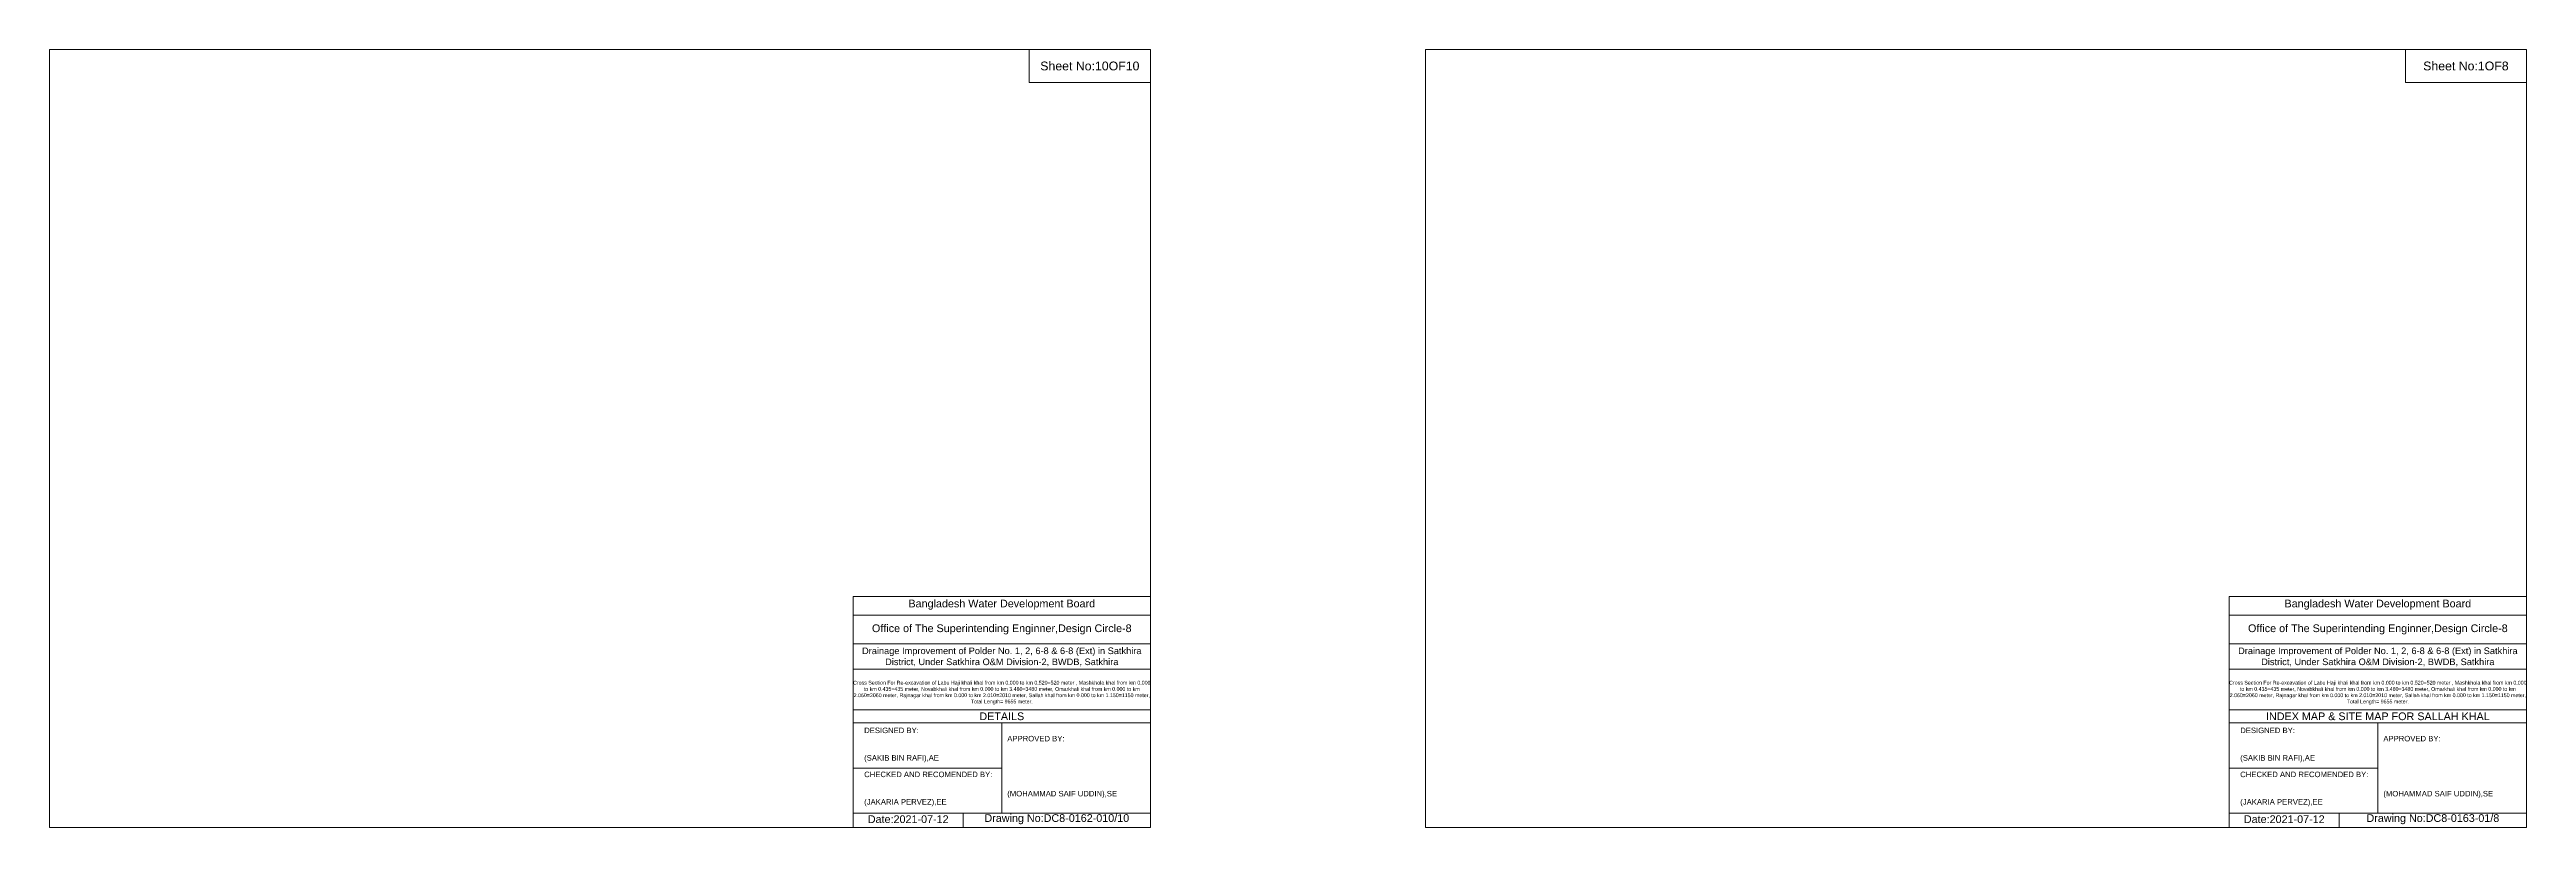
# Model space of a CAD drawing. Header units: inches. Extents: x 91000 to 648000, y -5656 to 141.
# Drawn here: x 560000 to 578000, y -5656 to 0 of the extents above; entities that cross this region are included whole.
import ezdxf

# ---------------------------------------------------------------- set-up
doc = ezdxf.new("R2010")
doc.units = ezdxf.units.IN
doc.header["$LTSCALE"] = 7
doc.header["$MEASUREMENT"] = 0
doc.layers.add('Cross Section Labels', color=7, linetype='Continuous', lineweight=9)
doc.styles.get("Standard").update_dxf_attribs({"font": 'arial.ttf'})

msp = doc.modelspace()

# ---------------------------------------------------------------- linework, layer by layer
at = {"layer": 'Cross Section Labels'}
for points in [[(560000, 0), (568000, 0), (568000, -5656), (560000, -5656)], [(567120, 0), (568000, 0), (568000, -240), (567120, -240)], [(570000, 0), (578000, 0), (578000, -5656), (570000, -5656)], [(577120, 0), (578000, 0), (578000, -240), (577120, -240)]]:
    msp.add_lwpolyline(points, close=True, dxfattribs=at)
for points in [[(565840, -5656), (565840, -3976), (568000, -3976)], [(565840, -4112), (568000, -4112)], [(575840, -5656), (575840, -3976), (578000, -3976)], [(575840, -4112), (578000, -4112)], [(565840, -4320), (568000, -4320)], [(575840, -4320), (578000, -4320)], [(565840, -4504), (568000, -4504)], [(575840, -4504), (578000, -4504)], [(565840, -4800), (568000, -4800)], [(575840, -4800), (578000, -4800)], [(565840, -4896), (568000, -4896)], [(566920, -4896), (566920, -5552)], [(575840, -4896), (578000, -4896)], [(576920, -4896), (576920, -5552)], [(565840, -5224), (566920, -5224)], [(575840, -5224), (576920, -5224)], [(565840, -5552), (568000, -5552)], [(566640, -5552), (566640, -5656)], [(575840, -5552), (578000, -5552)], [(576640, -5552), (576640, -5656)]]:
    msp.add_lwpolyline(points, dxfattribs=at)

# ---------------------------------------------------------------- texts
at = {"layer": 'Cross Section Labels', "attachment_point": 5}
for s, insert, char_height in [('Sheet No:10OF10', (567560, -120), 64), ('Sheet No:1OF8', (577560, -120), 64), ('Bangladesh Water Development Board', (566920, -4036), 56), ('Bangladesh Water Development Board', (576920, -4036), 56), ('Office of The Superintending Enginner,Design Circle-8', (566920, -4216), 56), ('Office of The Superintending Enginner,Design Circle-8', (576920, -4216), 56)]:
    msp.add_mtext(s, dxfattribs=dict(at, insert=insert, char_height=char_height))
at = {"layer": 'Cross Section Labels'}
for s, insert, char_height, width, attachment_point in [('Drainage Improvement of Polder No. 1, 2, 6-8 & 6-8 (Ext) in Satkhira District, Under Satkhira O&M Division-2, BWDB, Satkhira', (566920, -4416), 48, 2240, 5), ('Drainage Improvement of Polder No. 1, 2, 6-8 & 6-8 (Ext) in Satkhira District, Under Satkhira O&M Division-2, BWDB, Satkhira', (576920, -4416), 48, 2240, 5), ('Cross Section For Re-excavation of Labu Haji khali khal from km 0.000 to km 0.520=520 meter , Mashkhola khal from km 0.000 to km 0.435=435 meter, Novabkhali khal from km 0.000 to km 3.480=3480 meter, Omarkhali khal from km 0.000 to km 2.060=2060 meter, Rajnagar khal from km 0.000 to km 2.010=2010 meter, Sallah khal from km 0.000 to km 1.150=1150 meter, Total Length= 9655 meter. ', (566920, -4676), 27.415, 2160, 5), ('Cross Section For Re-excavation of Labu Haji khali khal from km 0.000 to km 0.520=520 meter , Mashkhola khal from km 0.000 to km 0.435=435 meter, Novabkhali khal from km 0.000 to km 3.480=3480 meter, Omarkhali khal from km 0.000 to km 2.060=2060 meter, Rajnagar khal from km 0.000 to km 2.010=2010 meter, Sallah khal from km 0.000 to km 1.150=1150 meter, Total Length= 9655 meter. ', (576920, -4676), 27.415, 2160, 5), ('DETAILS', (566920, -4848), 56, 2240, 5), ('INDEX MAP & SITE MAP FOR SALLAH KHAL', (576920, -4848), 56, 2240, 5), ('DESIGNED BY:^J^J^J(SAKIB BIN RAFI),AE', (565920, -5056), 40, 1120, 4), ('APPROVED BY:^J^J^J^J^J^J(MOHAMMAD SAIF UDDIN),SE', (566960, -5216), 40, 1120, 4), ('DESIGNED BY:^J^J^J(SAKIB BIN RAFI),AE', (575920, -5056), 40, 1120, 4), ('APPROVED BY:^J^J^J^J^J^J(MOHAMMAD SAIF UDDIN),SE', (576960, -5216), 40, 1120, 4), ('CHECKED AND RECOMENDED BY:^J^J^J(JAKARIA PERVEZ),EE', (565920, -5376), 40, 1120, 4), ('CHECKED AND RECOMENDED BY:^J^J^J(JAKARIA PERVEZ),EE', (575920, -5376), 40, 1120, 4), ('Date:2021-07-12', (566240, -5596), 56, 1120, 5), ('Drawing No:DC8-0162-010/10', (567320, -5596), 56, 1760, 5), ('Date:2021-07-12', (576240, -5596), 56, 1120, 5), ('Drawing No:DC8-0163-01/8', (577320, -5596), 56, 1760, 5)]:
    msp.add_mtext(s, dxfattribs=dict(at, insert=insert, char_height=char_height, width=width, attachment_point=attachment_point))

doc.saveas('drawing.dxf')
